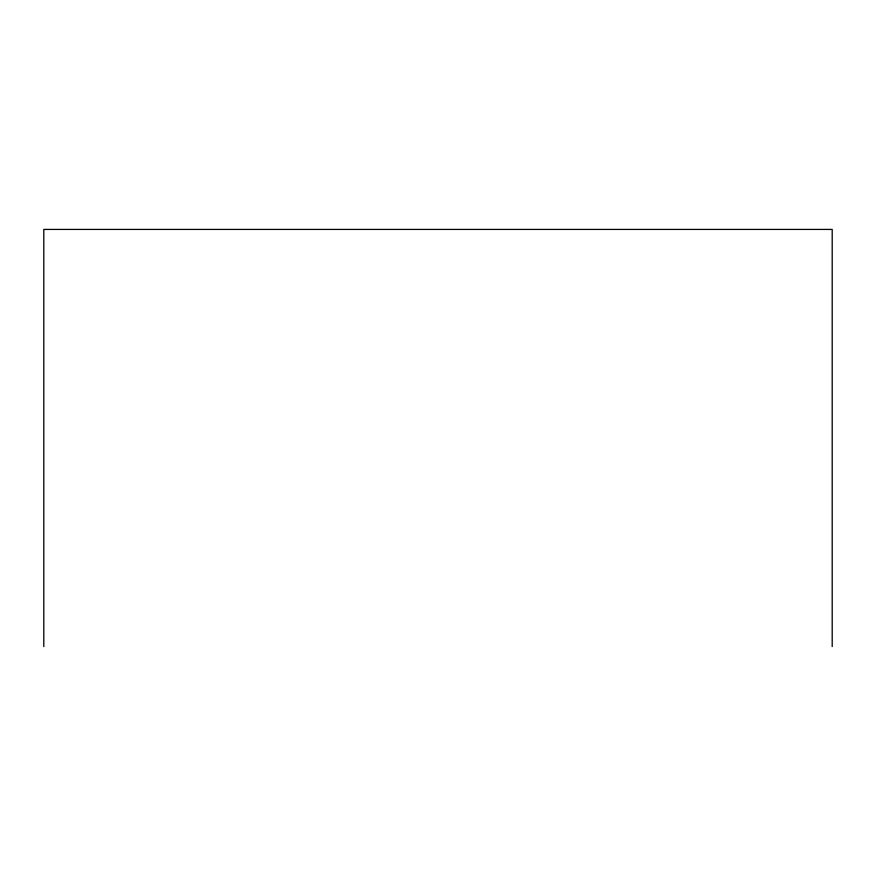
<?xml version="1.0" encoding="UTF-8"?>
<svg xmlns="http://www.w3.org/2000/svg" width="876" height="876" viewBox="0 0 876 876"><rect width="100%" height="100%" fill="white"/><g stroke="black" fill="none" stroke-linecap="round" stroke-linejoin="round"><path stroke-width="1.31" d="M832.2 646.576L832.2 229.424L43.8 229.424L43.8 646.576"/></g></svg>
